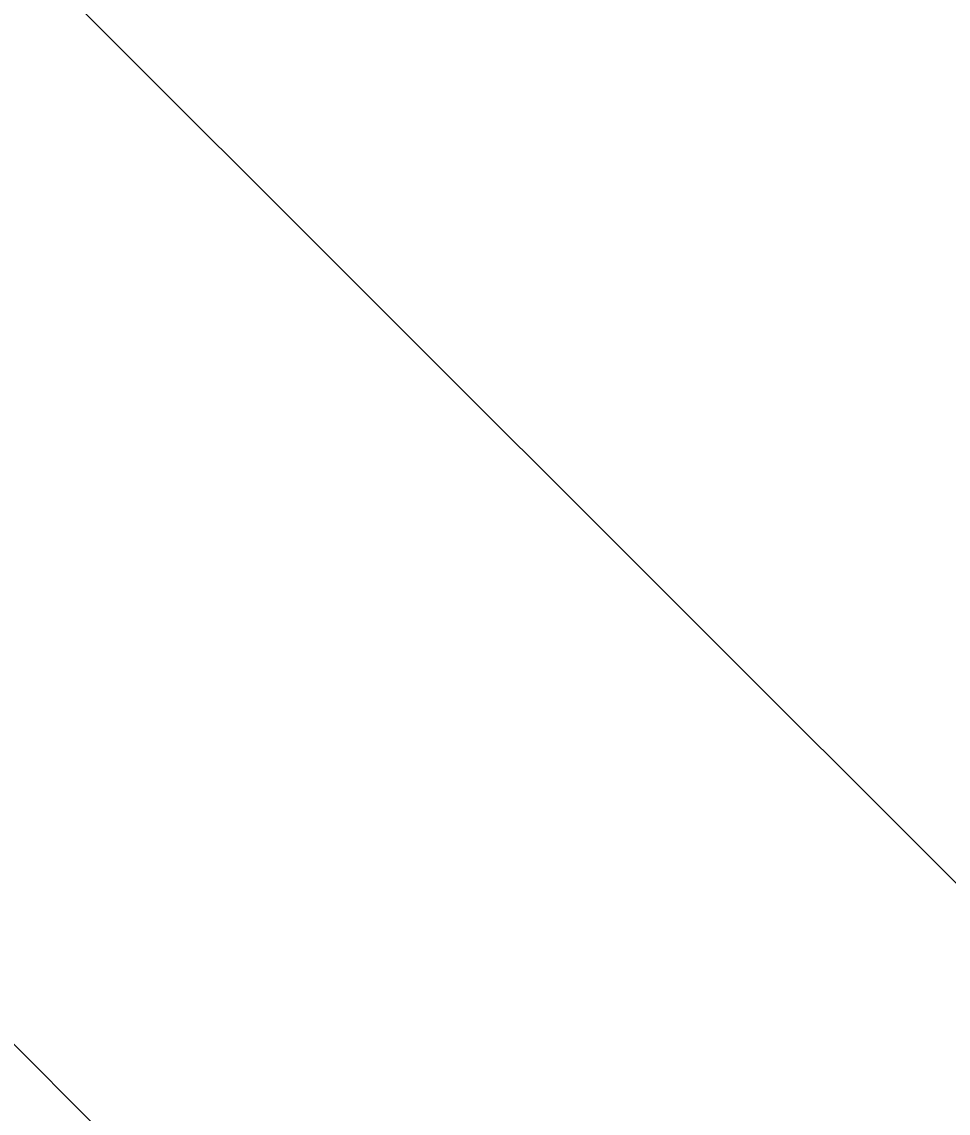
# Model space of a CAD drawing. Header units: millimetres. Extents: x -106145 to 154907, y -84585 to 152038.
# Drawn here: x 31641.2 to 31782.5, y -15149.1 to -14982.5 of the extents above; entities that cross this region are included whole.
import ezdxf

# ---------------------------------------------------------------- set-up
doc = ezdxf.new("R2010")
doc.units = ezdxf.units.MM
for name, color, linetype, lineweight in [('A-ANNO-DIMS', 7, 'Continuous', 9), ('A-ANNO-DIMS-300', 7, 'Continuous', 9), ('A-FLOR', 7, 'Continuous', 5), ('A-WALL-PATT', 7, 'Continuous', 5)]:
    doc.layers.add(name, color=color, linetype=linetype, lineweight=lineweight)
doc.styles.add('RomanS', font='romans__.ttf', dxfattribs={"width": 0.8, "height": 1200})
doc.dimstyles.new('Diagonal_-_4_mm_RomanS', dxfattribs={"dimscale": 304.8, "dimtxt": 1219.023462, "dimasz": 1.476378, "dimexe": 0.984252, "dimexo": 0.0625, "dimgap": 0.19685, "dimtad": 1, "dimdec": 0, "dimzin": 0, "dimdsep": 46, "dimtxsty": 'RomanS', "dimblk1": 'OBLIQUE', "dimblk2": 'OBLIQUE', "dimsah": 1, "dimcen": 0.09, "dimdle": 2.362205, "dimazin": 0, "dimtfac": 1, "dimtdec": 4, "dimtix": 1, "dimtmove": 0, "dimatfit": 3, "dimfxl": 2.362205, "dimfxlon": 1, "dimtvp": 1, "dimtolj": 1, "dimtzin": 0, "dimarcsym": 2})

# ---------------------------------------------------------------- blocks, each defined once
blk = doc.blocks.new('2022_11_09_AB BLOCKFACADE WITH CONTINOUS WINDOW_rvt-1-Site Plan -MAIN')
at = {"layer": 'A-WALL-PATT', "true_color": 0xeaeaea}
h = blk.add_hatch(dxfattribs=at)
h.set_pattern_fill('FP_19', color=254, style=0, pattern_type=2)
h.set_pattern_definition([(315, (0, 0), (84.18955, 84.18955), [])])
h.paths.add_polyline_path([(31863.75, -15164.95), (31863.75, -14149.29), (31633.75, -14149.29), (31633.75, -15164.95)], flags=0)
blk = doc.blocks.new('DIMBLOCK87-Site Plan -MAIN')
at = {"layer": 'A-ANNO-DIMS-300', "transparency": 16777216}
for p, q in [((33279.57, -13734.99), (33279.57, -19344.43)), ((33999.57, -14454.99), (32979.57, -14454.99)), ((33279.57, -14454.99), (33999.57, -14454.99)), ((33999.57, -18624.43), (32979.57, -18624.43)), ((33279.57, -18624.43), (33999.57, -18624.43))]:
    blk.add_line(p, q, dxfattribs=at)
at = {"layer": 'A-ANNO-DIMS-300', "lineweight": 35, "transparency": 16777216}
for p, q in [((33279.57, -14454.99), (33054.57, -14229.99)), ((33279.57, -14454.99), (33504.57, -14679.99)), ((33279.57, -18624.43), (33054.57, -18399.43)), ((33279.57, -18624.43), (33504.57, -18849.43))]:
    blk.add_line(p, q, dxfattribs=at)
at = {"layer": 'A-ANNO-DIMS-300', "color": 0, "transparency": 16777216, "insert": (31606.67, -18348.58), "char_height": 1200, "width": 4341.2965, "attachment_point": 1, "rotation": 90, "line_spacing_factor": 0.983083, "style": 'RomanS'}
blk.add_mtext('4169', dxfattribs=at)
blk = doc.blocks.new('_Oblique')
at = {"color": 0, "linetype": 'ByBlock', "lineweight": -2}
blk.add_line((-0.5, -0.5), (0.5, 0.5), dxfattribs=at)

msp = doc.modelspace()

# ---------------------------------------------------------------- block references
at = {"lineweight": 5}
msp.add_blockref('2022_11_09_AB BLOCKFACADE WITH CONTINOUS WINDOW_rvt-1-Site Plan -MAIN', (0, 0), dxfattribs=at)

# ---------------------------------------------------------------- next in the draw order: linework, layer by layer
at = {"layer": 'A-FLOR', "color": 253, "true_color": 0x9c989a}
msp.add_arc((17983.27, 35251.73), 52729.11, 252.604136, 288.114669, dxfattribs=at)
at = {"layer": 'A-FLOR'}
for radius, start, end in [(52729.11, 252.604136, 288.114669), (52739.11, 252.607539, 288.111115)]:
    msp.add_arc((17983.27, 35251.73), radius, start, end, dxfattribs=at)

# ---------------------------------------------------------------- next in the draw order: dimensions: what is measured, and where the dimension line sits
at = {"layer": 'A-ANNO-DIMS'}
dim = msp.add_linear_dim(base=(33279.57, -18624.43), p1=(33999.57, -14454.99), p2=(33999.57, -18624.43), angle=90, dimstyle='Diagonal_-_4_mm_RomanS', override={"dimpost": '<>', "dimfxl": 4169.43401}, dxfattribs=at)
dim.commit()
dim.dimension.update_dxf_attribs({"geometry": 'DIMBLOCK87-Site Plan -MAIN', "text_midpoint": (32614.05, -16539.71)})

doc.saveas('drawing.dxf')
